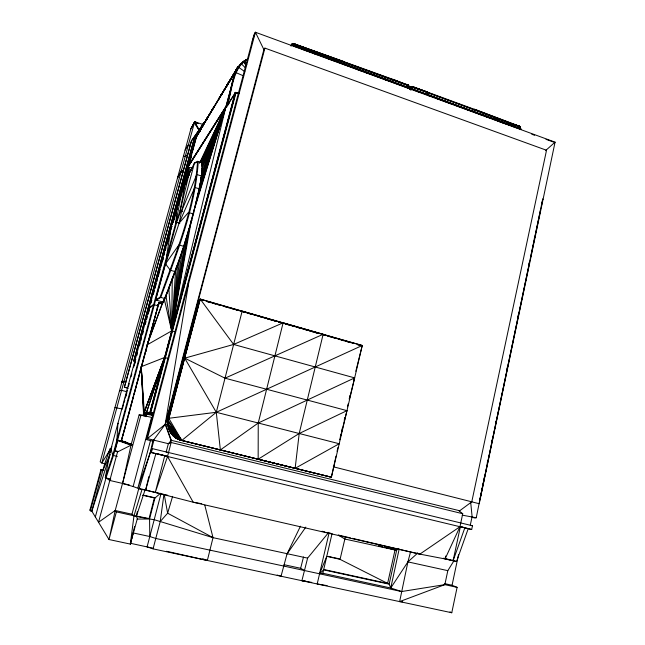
<?xml version="1.0" encoding="UTF-8"?>
<svg xmlns="http://www.w3.org/2000/svg" width="645" height="645" viewBox="0 0 645 645"><rect width="100%" height="100%" fill="white"/><g stroke="black" fill="none" stroke-linecap="round" stroke-linejoin="round"><path stroke-width="0.97" d="M143.295 415.63C142.481 411.808 146.471 413.114 143.529 413.638L141.239 366.691L164.556 357.515L146.528 412.292L147.149 413.195L152.946 414.654L147.197 413.139L146.633 412.179L164.556 357.515L168.143 358.41M189.485 227.564L193.621 211.842L225.637 107.747L235.175 72.28L238.029 66.895L244.778 71.635M336.005 456.136L331.377 477.203L181.769 440.471L168.7 428.731L170.699 432.198L178.649 439.39C170.506 436.27 166.031 426.627 168.385 418.331L199.676 299.449L200.224 299.087L362.248 345.486L331.377 477.203L257.436 459.071L258.161 459.224L258.234 423.023L283.115 322.831L323.137 334.287L299.199 433.504L295.152 468.31L294.314 468.125M519.491 128.927L519.749 126.388L510.235 123.308M105.724 463.94L101.805 463.029L100.177 461.812L190.856 129.016L194.677 121.72L203.272 124.598M147.31 344.753L171.651 330.901L172.263 278.543L175.779 269.094L176.448 269.021M520.805 129.589L520.507 128.637L515.105 127.081M542.913 199.49L542.759 198.87L480.162 498.496M520.87 129.532L520.386 128.678M198.999 132.918L198.604 132.402L237.924 66.959C240.496 64.121 243.633 60.501 247.261 59.517C232.168 68.072 232.466 90.848 226.967 105.675M174.561 436.036L178.649 439.39C170.578 435.947 167.055 426.603 168.385 418.331L200.224 299.087L276.536 321.412M291.387 45.674L292.298 44.932L408.333 87.664C409.228 89.349 408.535 86.551 407.842 87.962M110.779 479.041L105.32 477.784L112.762 455.322L176.02 222.122L176.657 208.77L185.091 183.962L189.066 174.029L194.468 162.935L197.564 161.339L202.038 162.798M498.44 120.97L498.327 120.502L498.15 120.897L493.635 119.252M197.564 161.339C194.508 208.504 175.9 253.162 160.081 297.216L155.622 299.957L163.782 302.263M519.491 129L520.08 126.92L519.096 126.065L474.535 109.279L473.769 111.964L467.182 109.569M175.222 331.788L171.651 330.901L175.706 269.231C175.617 268.062 180.052 258.516 177.448 266.304M238.811 93.332L235.433 92.445L225.637 107.747L195.709 203.643L197.515 195.943L225.637 107.747L226.613 107.038L225.661 107.513L187.937 166.862L172.352 224.46M147.769 343.866L157.783 306.762L121.341 440.6L121.8 441.422L130.048 444.469M125.332 427.071L121.308 440.6L121.8 441.422M186.961 179.891L187.856 167.136L225.637 107.747L171.651 330.901L164.338 299.304L175.601 269.933M203.425 125.831L203.635 122.897L194.508 137.183L133.741 361.079L135.523 361.522M408.527 88.01L408.325 87.502L292.58 44.981C290.976 46.496 292.499 44.045 292.548 45.432L408.728 88.292M202.24 173.481L201.748 172.916L202.143 168.579L225.637 107.747L199.434 163.266M193.96 211.125L198.87 189.751L225.637 107.747L201.796 163.927C203.417 168.619 199.305 188.558 201.603 176.182M202.006 173.36L202.224 170.917M143.529 413.638C144.569 409.825 143.956 415.638 144.327 412.252L164.556 357.515L144.109 412.131L144.843 413.082L144.295 412.131L164.556 357.515M166.41 295.136L169.296 287.525L165.91 295.442L171.651 330.901L177.714 263.74L179.729 258.016L180.39 258.008M520.958 129.435L520.596 128.71L412.574 89.026C409.494 90.187 414.138 88.567 411.655 89.51M520.934 129.323L481.089 114.173L481.017 114.649L474.414 112.238M132.233 444.865L121.292 440.866L131.612 445.026M519.91 126.525L519.765 126.92L497.513 118.825L474.51 109.835L412.502 87.18L410.035 87.027L408.059 86.301L407.946 85.704L410.962 86.825L412.502 86.591L427.571 92.138L426.958 94.42L495.134 119.76M173.013 278.309L172.336 278.398L168.813 287.791L171.651 330.901L179.681 258.113L184.881 243.536L183.97 246.35M202.183 166.184L201.796 163.927M520.813 129.202L520.507 128.637M121.784 441.357L121.913 440.737M198.87 189.751L199.95 184.164L225.637 107.747L200.41 162.476M355.822 371.262L362.248 345.486L216.285 412.284L181.769 440.471L168.289 421.661L168.49 419.968L199.676 299.449L202.554 300.248L199.676 299.449M427.571 92.138L412.558 86.624C408.148 87.236 411.445 91.993 412.582 86.744L427.603 92.267M185.784 183.696L187.856 167.136L192.629 168.047M202.111 165.918L225.637 107.747L200.958 178.375L200.2 184.752M407.632 86.011L408.43 85.769L408.075 84.971L392.829 79.359L392.055 82.157M408.398 85.809L408.011 84.947L407.18 85.164M103.909 470.149L100.975 469.463L89.937 510.042L91.816 511.138L108.989 539.526L130.33 544.09L133.983 515.798L142.102 489.16L144.319 489.668M191.968 220.542L191.388 220.227L171.651 330.901L182.011 251.147L184.655 243.504M202.191 169.079L202.143 168.579M201.006 178.81L200.958 178.375M201.748 172.916L225.637 107.747L201.498 162.435M444.59 583.604L452.056 585.265L457.103 587.361L451.766 612.75L153.067 548.863L160.218 521.555L163.919 494.594M514.702 126.936L411.945 88.905C410.051 89.357 413.308 89.639 412.566 86.938C411.873 86.108 409.196 86.752 409.93 88.849C409.68 90.88 408.874 87.341 410.688 86.68M200.926 178.584L201.78 172.683M191.388 220.227L189.106 228.411L171.651 330.901L184.47 243.56L186.832 236.062L187.453 236.199M110.859 450.758L111.166 448.839L110.158 448.396L104.563 464.15L91.816 511.138L90.397 510.824L89.937 510.042M185.067 184.631L187.856 167.136L191.315 170.562M171.651 330.901L186.808 236.078L189.09 228.394L186.969 236.078M408.301 87.897L408.269 87.446M226.621 107.11L226.701 106.627L225.855 106.619L188.163 166.023L172.973 222.589M200.845 179.77L199.652 186.421M200.531 182.841L200.861 180.923M183.922 188.792L187.856 167.136L190.049 172.247M105.32 477.784L109.747 453.491L171.352 226.427L176.657 208.77L177.286 208.964M179.802 223.364L176.02 222.122L180.076 210.923L185.091 183.962L185.736 184.164M143.013 415.574L144.27 412.437L143.706 415.638M176.02 222.122L181.213 194.564L181.85 194.766M412.332 89.405C412.429 88.123 411.099 90.752 410.325 89.736M402.609 601.761L399.642 601.608L407.914 561.876L410.446 552.273M482.476 486.935L476.244 517.75L474.793 517.983L471.487 517.177M482.863 484.959L484.403 477.066M183.236 190.614L187.856 167.136L189.227 175.545M137.369 511.445L136.385 516.331L137.345 518.644L130.33 544.09L134.62 526.457M195.137 163.145L194.468 162.935L181.608 211.141L179.125 223.154L165.515 263.861L155.622 299.957M408.172 87.494C409.051 88.736 408.656 86.978 408.075 88.107M182.737 191.71L187.864 167.208M470.721 502.519L472.108 516.734L470.261 525.183L472.471 525.764L471.68 529.521L468.246 528.594L456.539 561.553L445.066 558.949L445.679 556.006M487.209 463.255L487.62 461.296M491.716 441.752L492.127 439.777M495.642 423.047L496.053 421.08M506.599 370.786L507.422 366.844M517.556 318.517L518.378 314.575M528.513 266.256L529.343 262.313M534.302 238.642L534.713 236.667M480.275 497.48L513.428 339.31M513.839 337.335L519.217 311.696M519.628 309.729L524.385 287.049M524.796 285.074L529.553 262.394M530.585 257.468L535.342 234.788M535.753 232.813L540.51 210.133M541.542 205.207L542.574 200.273M452.097 560.215L454.024 560.658L447.815 570.656L444.84 584.644L399.642 601.608M141.11 489.015L139.118 488.716L150.325 452.234L152.817 441.156L165.201 424.362L263.886 49.601L264.918 48.117L546.525 150.261L471.777 501.818L459.724 510.751L458.595 510.485L462.731 513.726L459.966 526.707L445.066 558.949L419.863 554.128L193.194 502.221L145.06 489.837L136.385 516.331L116.382 511.896L115.205 510.493L140.973 415.009L151.527 417.379L133.136 486.515L139.118 488.716L167.781 495.287M452.056 585.265L458.563 554.482M133.983 515.798L131.967 514.218L115.205 510.493L108.989 539.526L116.382 511.896M445.066 558.949L454.024 560.658L453.096 560.771L460.393 526.57L468.246 528.594M457.103 587.361L444.84 584.644L401.569 591.546L390.757 587.998L399.182 549.016M182.543 191.613L187.856 167.136L188.017 176.851M197.789 195.379L198.749 191.001M197.983 195.54L198.749 192.041M337.053 451.347L337.899 447.517M144.085 413.663L144.206 413.074L146.205 413.123L146.633 412.179L153.599 413.123M328.942 533.488L317.195 583.967L327.112 585.636M130.33 544.09L133.12 532.923L149.801 536.527L155.792 538.462L319.565 573.792L322.839 573.26L332.07 533.544M340.334 436.883L341.02 433.964M341.471 432.021L342.382 428.135M344.204 420.363L344.89 417.444M349.195 399.094L350.09 395.248M353.702 379.865L354.153 377.938L353.67 379.865M243.673 75.949L235.175 72.28L221.187 94.968L238.029 66.895M345.47 536.447L340.06 559.336L326.757 556.377L319.565 573.792L401.569 591.546M187.961 167.297L196.233 136.684L201.635 127.42L196.233 136.764L188.09 166.741L225.774 106.933L226.645 106.868M196.007 203.917L197.797 196.411M146.963 490.216L145.06 489.837L145.601 490.232L148.874 476.542M182.575 211.697L180.076 210.923L189.066 174.029M144.738 413.84L143.875 412.848L141.239 366.691L139.481 374.6M292.612 45.029L291.879 45.44M292.491 45.529L292.903 44.005L294.249 43.804L392.886 79.383M166.539 551.257L207.351 560.473L213.019 537.664L204.796 505.18M311.769 582.411L301.892 580.693L307.609 558.127L328.773 532.327M347.445 406.785L348.171 403.899M349.372 399.078L354.653 377.889L233.627 344.454L184.188 358.306M339.705 439.801L341.165 433.972M341.648 432.021L346.978 410.639L225.008 378.18L184.688 358.136L216.285 412.284L220.372 449.952L219.76 449.815M157.291 453.757L164.789 455.555L155.251 492.498L167.523 456.483L171.135 442.502L170.941 440.229L165.201 424.362L188.582 283.663L187.55 284.485M304.513 570.543L300.659 568.285L303.489 556.99M193.621 211.931L195.717 203.53M311.245 51.874L311.124 52.253M307.609 558.127L213.019 537.664L154.195 519.693L149.559 519.007L149.076 518.564L154.421 497.674L154.937 498.037L149.559 519.007L149.801 536.527M168.385 418.331L216.285 412.284L242.157 311.1L281.752 322.685L222.662 305.891M161.016 493.594L147.1 546.871L153.067 548.863M172.908 435.206L170.24 432.126L175.633 437.632L172.441 435.125L175.633 437.632C169.546 433.658 166.41 425.265 168.837 418.355L200.224 299.087L233.627 344.454L283.115 322.831L282.72 322.968L303.916 329.168M150.446 440.64L137.925 487.854L151.728 448.477L153.937 440.18L168.361 443.696L171.135 442.502L462.731 513.726M131.967 514.218L138.877 488.16M471.68 529.521L151.357 452.597L152.397 448.686L151.728 448.477L472.471 525.764M264.918 48.117L165.58 424.402L171.336 440.317L168.361 443.696L166.176 451.96L167.724 452.371M292.008 45.505L292.911 43.497L301.618 46.908M191.396 220.276L193.621 211.842M193.935 212.165L189.703 227.637M143.561 415.694L144.069 413.655L153.663 415.606M145.294 416.501C144.738 410.905 150.285 412.389 153.51 413.429M145.585 416.565L146.713 412.776M145.851 416.63L146.923 413.01L153.284 413.913M146.157 416.702L147.197 413.139L153.341 413.856M238.819 93.404L235.707 92.372L235.078 92.872L149.971 412.236L150.269 413.09L235.764 92.332L226.331 107.086L226.427 106.546C232.821 91.598 230.475 68.031 247.261 59.517M152.817 441.156L146.31 439.576L253.985 34.661L255.412 32.25L555.063 142.15L479.219 503.713L471.584 501.81M263.886 49.601L255.412 32.25L147.399 438.584L146.31 439.576M144.738 415.952L139.118 414.92L131.008 445.179L122.631 483.492L133.136 486.515M290.943 45.843L292.693 43.473L292.564 45.36M300.465 526.199L287.009 553.982L281.035 576.235L277.181 575.074M122.647 407.777L123.485 404.794M123.961 402.932L124.791 399.964M125.275 398.078L127.379 390.33M128.428 386.452L129.25 383.525M131.056 376.761L131.838 373.85M133.7 367.086L135.781 359.297M136.853 355.443L137.627 352.509M139.481 345.744L140.255 342.801M140.795 340.891L141.569 337.956M142.642 334.102L143.408 331.159M145.27 324.395L146.044 321.452M146.584 319.549L147.358 316.598M147.882 314.663L149.197 309.81M151.051 303.053L151.825 300.102M153.405 294.281L154.453 290.395M154.985 288.452L156.3 283.598M156.84 281.704L157.614 278.753M158.154 276.85L160.242 269.046M160.782 267.151L163.395 257.395M163.935 255.509L164.717 252.542M165.249 250.655L166.031 247.696M166.563 245.801L168.659 237.989M169.724 234.159L170.498 231.192M171.038 229.306L171.812 226.339M125.969 396.078L126.751 393.184M134.337 365.191L135.127 362.28M148.527 312.809L149.317 309.898M162.725 260.427L163.516 257.516M167.192 243.931L167.982 241.02M169.82 234.232L170.611 231.321M173.666 220.735L188.122 167.394M176.254 212.084L177.036 209.173M183.341 185.897L184.131 182.995M184.655 181.052L185.446 178.141M186.494 174.263L187.284 171.352M180.076 210.923L182.285 211.35L180.737 211.125L176.674 222.323L113.456 455.483L106.006 477.937L95.323 516.959M202.586 126.775L203.635 122.897L199.386 129.959M117.785 440.543L131.008 445.179L117.519 451.951L115.028 450.75L117.785 440.543L126.347 442.462M117.519 451.951L98.524 522.273L115.205 510.493M147.197 344.696L121.381 441.091L131.419 444.808M147.568 343.793L158.614 303.666L159.42 302.561L163.112 302.763L159.17 302.642M125.856 425.128L127.952 417.355M128.476 415.412L133.717 395.974M134.241 394.031L136.337 386.258M136.861 384.315L138.957 376.543M141.835 365.868L147.512 344.817M145.939 351.581L146.713 348.711M152.373 327.716L153.147 324.854M198.192 123.598L194.677 121.72L101.805 463.029L109.819 450.21M90.397 510.824L101.507 469.915L100.975 469.463L102.91 470.245L110.013 454.523M127.96 388.169L124.38 387.25L191.339 141.037L200.547 128.032M124.38 387.25L191.63 140.554M235.28 72.208L225.814 107.417M226.161 106.522C232.571 91.445 230.225 67.959 247.091 59.364M191.807 154.002L188.251 166.829M192.323 152.107L196.483 136.998M189.154 164.475L189.936 161.637M190.452 159.75L191.234 156.92M229.644 80.802L229.031 81.988L234.885 72.248M190.856 129.016L194.677 121.72L198.176 123.59L194.677 121.72L199.321 130.266M145.601 490.232L155.897 453.572L167.523 456.483L193.194 502.221L201.716 503.721M317.937 54.769L318.477 52.358M144.375 413.824L141.239 366.691L143.698 413.058L144.456 413.542M146.036 413.711L146.205 413.123L152.776 415.074M172.602 496.36L167.636 513.194L160.218 521.555M187.195 236.126L188.606 231.386M157.445 306.706L158.323 305.085L157.654 306.028M184.946 242.576L186.679 237.005M185.171 242.609L186.623 237.981M514.976 125.049L519.749 126.388L519.169 128.718M519.435 128.952L520.015 126.775M519.951 126.863L519.233 128.54M91.816 511.138L110.102 454.604M392.168 81.923L407.358 87.51L408.075 84.971M407.817 87.43L408.285 85.1L407.366 85.374M407.842 87.535L408.422 85.277L407.398 85.285M340.544 63.129L343.543 64.186L344.212 61.662M496.972 120.478L497.537 118.269L495.941 118.358M179.891 257.952L182.213 251.042M180.132 257.96L182.156 251.921M343.64 64.234L344.269 61.678L293.668 43.666L298.159 45.561M157.944 305.166L158.396 304.247M179.568 258.887L175.948 268.997M255.412 32.25L252.26 41.143L252.356 43.086M453.096 560.771L464.86 527.779L459.966 526.707L419.863 554.128L352.331 538.333M176.19 268.973L178.181 263.531M172.755 278.269L175.851 269.908M164.717 299.764L163.104 301.836L147.173 344.672L162.274 303.214L166.168 295.168M169.643 286.598L172.062 280.123M158.235 304.343L159.097 303.65L158.872 304.263M158.63 304.222L158.855 303.618M157.412 306.73L158.863 303.029L162.274 303.214L163.201 301.618M165.176 298.151L166.104 295.894M181.608 211.141L196.773 174.497L201.982 176.166M158.17 304.472L158.968 302.811L162.387 302.997M157.888 305.279L158.863 303.029L158.436 303.795M411.816 89.421L412.647 89.244M207.279 118.108C210.681 112.206 201.216 128.274 207.295 118.075L196.322 136.877M164.338 299.304L164.87 298.909L162.854 302.739M221.195 94.96L221.84 93.791M226.951 85.301L229.604 80.875L226.427 86.301L237.924 66.959L234.949 72.127M235.07 71.893L237.924 66.959L196.233 136.684L235.175 72.28L234.796 72.425M163.104 301.836L164.427 299.111M121.8 382.437L122.703 380.639L121.8 382.437L123.913 381.792L125.815 382.283M177.617 177.577L181.463 170.264L183.277 170.844M214.043 106.828L196.233 136.684L214.592 105.845L198.604 132.402L201.208 128.178M411.695 87.019C413.155 85.366 411.849 90.582 410.502 89.421M196.79 136.022L200.281 130.742M196.951 136.151L198.354 133.62M205.4 121.204L205.731 120.599L198.604 132.402L201.329 127.944M191.001 128.476L194.524 122.268M177.472 178.109L181.035 171.852L182.841 172.433M235.159 71.732L237.924 66.959L235.272 71.482M235.248 71.539L237.924 66.959M229.056 81.947L226.427 86.301L229.499 81.068M205.183 121.591L207.867 117.035L205.183 121.591L207.867 117.035L205.183 121.591L207.642 117.43M211.713 110.73L214.551 105.925M226.661 85.866L229.604 80.875L226.83 85.535M226.774 85.648L229.604 80.875L226.427 86.301L229.144 81.746M226.427 86.301L229.257 81.52M219.107 98.387L221.695 94.049L218.711 99.08L235.175 72.28L234.659 72.667M194.508 137.183L194.734 136.805L133.741 361.079M239.335 66.225L241.141 63.645L245.576 67.927M201.417 127.791L198.604 132.402L201.587 127.5M242.327 63.283L243.866 61.34L246.487 64.734M198.604 132.402L201.498 127.654M185.099 150.108L188.413 144.746L190.202 145.335M226.379 86.382L235.175 72.28M110.892 448.501L111.956 446.791M227.701 105.449L229.257 103.007M232.893 97.298L233.933 95.67M158.589 303.456L158.863 303.029L157.203 307.471L157.775 307.681M159.13 303.021L159.67 302.586L159.38 303.045M322.839 573.26L390.757 587.998L407.914 561.876L417.621 553.152M235.586 92.396L150.067 412.252L150.559 413.227L236.062 92.445L235.409 92.767L150.277 412.292L150.422 412.905L153.421 413.687M411.897 89.494L410.518 89.55L412.631 89.083M287.009 553.982L305.819 527.102M412.155 89.534L412.478 89.075M174.722 271.513L170.336 270.231L165.515 263.861L178.883 244.906L184.244 246.511M191.339 141.037L200.24 128.54M291.032 45.408L292.435 43.578M290.911 45.674L292.233 43.852L293.12 43.796L408.462 85.511L407.648 85.761M291.161 45.868L292.911 43.497L295.612 44.723M479.961 498.964L479.848 498.932M198.604 132.483L200.216 130.508M199.353 132.152L200.41 130.911M398.417 548.379L396.627 550.338L389.145 584.16L390.757 587.998M343.446 64.161L392.257 81.681M319.565 573.792L323.621 569.874L389.145 584.16L338.706 558.683L333.973 557.635M545.485 150.688L555.063 142.15L554.539 142.416M225.71 107.239L226.669 107.078M153.566 304.553L149.084 308.431L153.566 304.553L157.952 305.786M520.322 128.734L520.91 128.927M160.565 493.231L154.937 498.037L142.593 495.247M243.109 61.791L243.786 61.686L246.221 64.935M243.641 61.372L244.616 61.122L246.487 63.597M410.655 89.639L411.623 89.534M187.671 154.663L185.236 156.404L183.462 156.122M220.372 449.952L258.234 423.023L354.653 377.889M243.923 61.186L246.769 64.532M235.078 92.872L238.739 93.831M244.213 61.017L246.946 59.316M258.161 459.224L299.199 433.504L346.978 410.639L346.486 410.639M235.207 92.622L238.795 93.581M156.292 300.151L160.782 297.409C176.625 253.38 195.266 208.722 198.249 161.564L195.911 162.75M216.285 412.284L339.222 443.744L295.152 468.31L179.963 439.963L181.769 440.471L168.837 418.355M225.008 378.18L323.137 334.287M119.519 390.822L121.574 390.37L126.339 391.588M114.939 407.624L122.639 409.003M411.268 88.736L409.567 88.736M137.28 519.072L149.559 519.007L135.305 516.193M144.327 412.252L146.528 412.292M144.303 412.582C147.028 412.703 149.608 414.654 152.865 414.824M168.289 421.661L167.829 421.62L168.361 425.2L181.769 440.471L181.269 440.366L331.377 477.203M175.633 437.632L171.272 433.69L175.158 437.544L177.117 438.592L170.699 432.198L181.769 440.471L167.781 423.37L168.667 426.998L181.769 440.471L179.721 439.914L178.262 438.713M338.738 443.687L339.222 443.744M168.361 425.2L167.91 425.152L169.159 428.788M168.232 423.41L168.039 419.935L181.769 440.471L169.837 430.529L168.208 426.95L168.667 426.998M301.892 580.693L305.875 581.177M171.731 433.771L169.385 430.465L169.837 430.529M462.183 515.145L476.244 517.75M411.655 86.809L410.631 86.656M135.821 515.944L149.076 518.564M179.721 439.914L180.213 440.011L170.699 432.198M130.701 543.34L152.93 548.185M284.09 564.706L300.659 568.285M323.306 569.382L387.613 583.419L395.087 549.669L390.233 548.556M407.914 561.876L447.815 570.656M328.289 556.369L332.078 557.207M129.427 485.016L109.811 480.469L106.006 477.937M143.077 495.11L153.478 497.456M443.421 558.231L450.17 559.779M382.461 546.783L378.567 545.888L382.445 546.831M390.217 548.621L396.627 550.338L344.857 539.043L338.278 535.1M101.507 469.915L102.91 470.245M321.992 531.238L324.927 531.923M326.886 532.383L330.804 533.294M338.633 535.124L350.372 537.874M115.028 450.75L117.922 451.435M117.309 456.394L112.762 455.322L110.98 448.92M124.316 441.793L116.906 440.011L117.938 423.273L118.599 423.434M122.719 441.43L126.364 442.317M155.897 453.572L150.325 452.234L151.357 452.597M170.941 440.229L459.724 510.751M153.937 440.18L147.399 438.584L165.201 424.362L168.506 425.136M139.118 414.92L141.932 415.63M333.312 466.803L471.777 501.818M124.566 387.202L128.162 388.129M206.384 301.328L215.962 304.005M217.873 304.545L220.751 305.351M362.248 345.486L323.645 334.674L340.028 339.488M160.081 297.216L164.37 298.433M282.72 322.968L322.677 334.408M206.327 301.352L211.076 302.707M212.979 303.255L215.833 304.069M217.728 304.617L220.582 305.432M224.379 306.52L229.128 307.875M231.031 308.423L233.885 309.237M235.78 309.777L238.634 310.6M242.431 311.688L245.285 312.503M249.083 313.591L251.929 314.405M260.475 316.848L263.329 317.663M267.127 318.751L271.876 320.114M273.77 320.654L276.624 321.468M278.519 322.016L281.373 322.831L278.463 321.976M285.171 323.919L289.919 325.282M291.822 325.822L294.668 326.636M296.571 327.184L299.425 327.999M303.223 329.087L307.971 330.442M309.874 330.99L312.72 331.804M314.623 332.352L317.477 333.167M323.177 334.795L326.031 335.618M327.934 336.158L330.788 336.972M332.691 337.52L335.545 338.335M339.351 339.423L344.108 340.786M346.01 341.334L348.856 342.148M357.419 344.599L360.273 345.414L357.37 344.559M165.515 263.861L166.184 264.063M341.955 340.052L353.516 343.43M305.843 329.732L317.405 333.118M511.848 123.993L519.548 126.444L474.535 109.279M167.111 257.17L166.45 256.976L171.352 226.427L171.989 226.621M507.542 122.574L519.088 126.073L518.604 125.864M243.197 61.735L245.955 65.153M192.863 213.834L188.429 212.463L179.125 223.154L194.79 187.421L199.176 188.816M409.494 88.962L411.405 88.994L520.604 129.097M474.575 109.408L427.506 92.114L411.317 86.809L410.26 89.421M412.59 87.123L427.506 92.114M164.789 455.555L167.523 456.483M144.851 413.3L144.367 412.719M454.862 560.957L456.539 561.553M321.605 56.083L343.632 63.984M326.362 58.05L334.876 61.098M498.738 121.373L503.382 123.042M531.786 134.257L534.632 135.273M546.009 139.352L553.595 142.077M426.869 94.662L473.89 111.738M428.635 95.565L431.449 96.589M442.736 100.693L447.437 102.402M454.959 105.135L463.424 108.207M498.827 121.147L516.452 127.533M121.308 440.6L132.249 444.566M344.624 64.597L347.413 65.613M353.008 67.652L369.795 73.772M372.592 74.788L382.848 78.529M384.71 79.206L391.233 81.584M365.046 72.313L367.835 73.337M384.605 79.44L387.395 80.464M357.886 69.749L360.708 70.781M415.928 90.913L418.758 91.945M428.191 95.387L431.021 96.419M435.738 98.137L438.568 99.169M448.001 102.611L452.717 104.329M462.151 107.771L467.81 109.835M486.427 116.624L489.128 117.608M499.093 121.236L514.17 126.734M519.814 126.759L412.566 86.938L408.108 86.067M330.071 58.953L292.596 45.19L291.774 45.521M202.659 558.747L207.351 560.473M293.499 45.706L316.993 54.422M293.427 45.884L296.248 46.932M301.884 49.036L306.585 50.794M314.099 53.6L316.913 54.648M474.809 112.101L489.523 117.833M479.283 114.117L482.041 115.189M402.698 83.35L392.829 79.359L402.665 83.423M299.957 46.327L302.642 47.464M417.186 552.999L419.863 554.128M299.538 46.311L293.217 43.57L408.406 85.301M176.633 438.503L178.407 439.342L176.633 438.503L174.505 436.375M449.992 611.895L451.766 612.75M213.019 537.664L167.636 513.194L164.233 494.578M202.248 164.798L201.764 164.185M177.117 438.592L173.747 436.415L174.223 436.496L171.272 433.69M176.875 438.552L175.158 437.544L170.24 432.126L171.659 433.545M411.526 89.599L411.139 88.744L412.187 86.688M169.385 430.465L170.869 431.699M172.441 435.125L173.981 436.455M188.171 166.096L188.566 166.636L188.082 166.305M168.208 426.95L169.587 428.361M408.43 85.769L292.757 43.771M194.371 122.824L199.087 130.346M194.669 122.574L199.176 130.266M109.618 450.395L110.214 452.83M202.143 165.66L202.111 168.821M292.233 43.852L291.79 45.456L292.233 43.852M221.695 94.049L218.711 99.08L221.695 94.049M388.29 548.113L384.404 547.226L388.274 548.177M180.213 440.011L178.165 439.293L180.213 440.011"/></g></svg>
